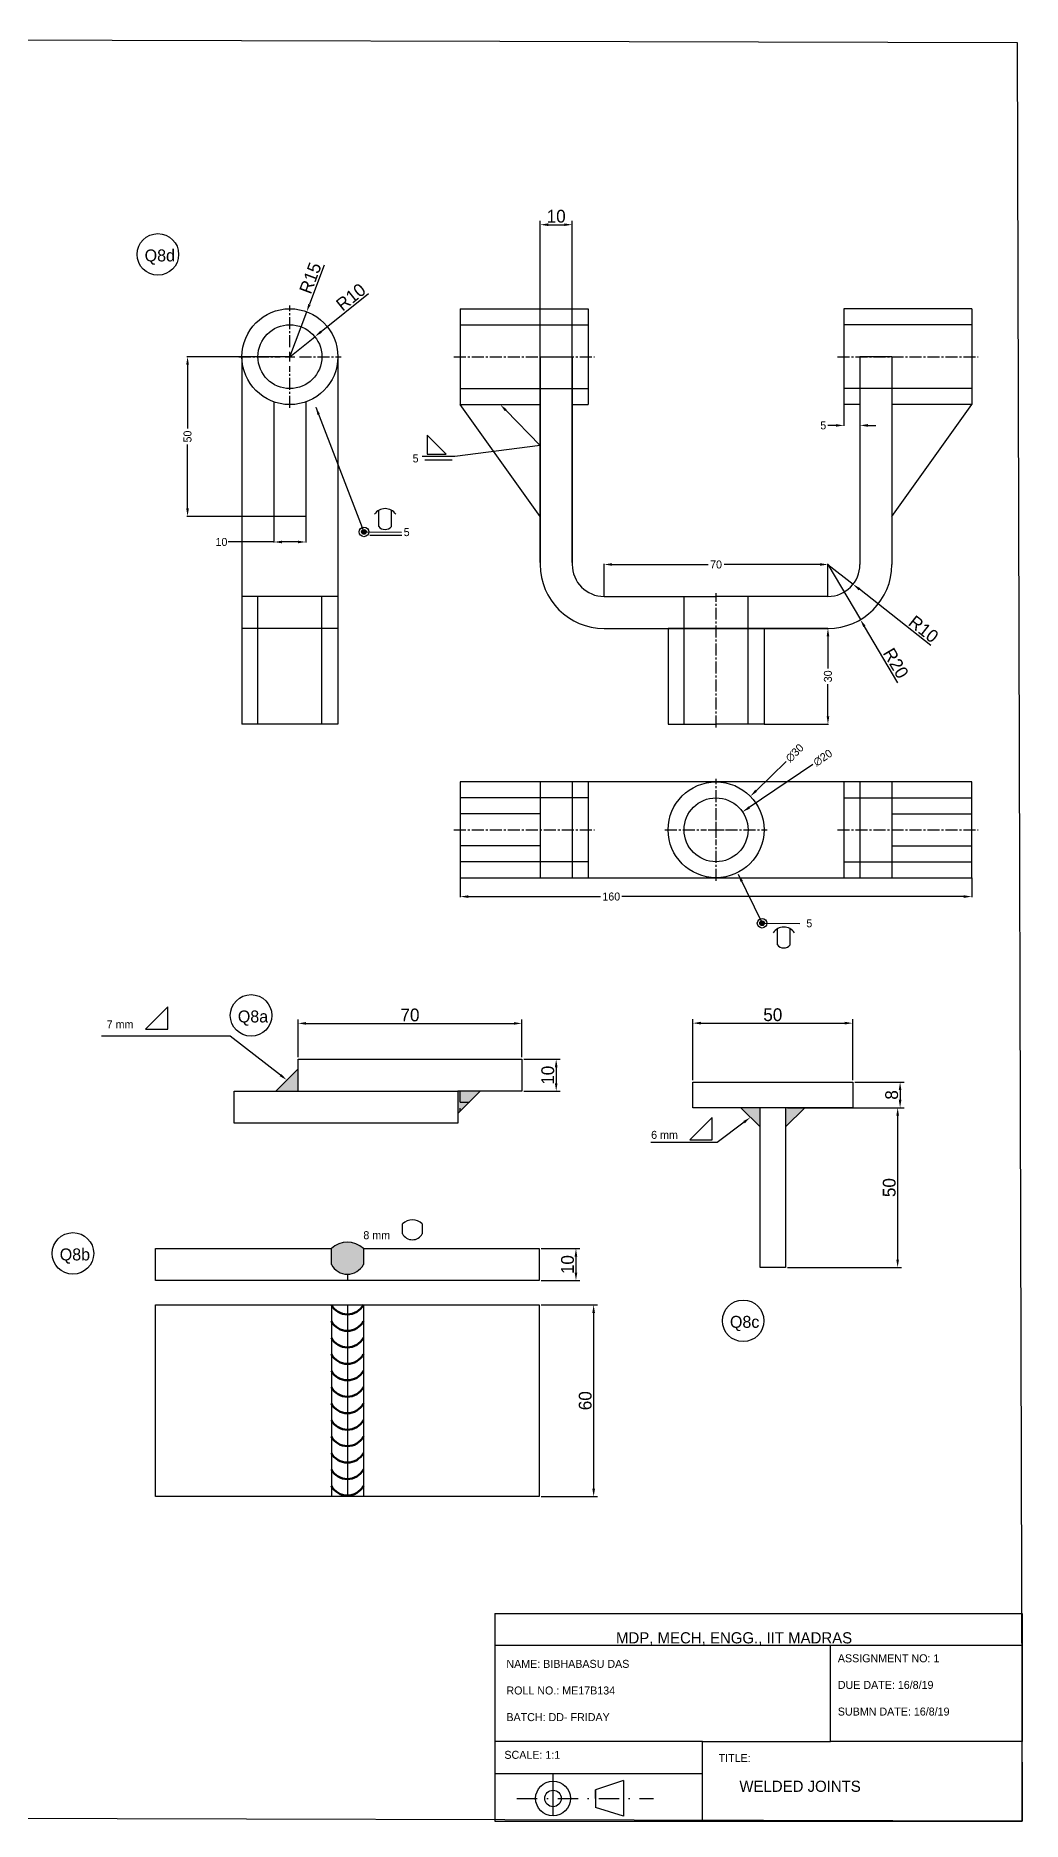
# Model space of a CAD drawing. Header units: millimetres. Extents: x -2626 to 3046, y -440 to 1628.
# Drawn here: x -2124 to -1815, y -440 to 119 of the extents above; entities that cross this region are included whole.
import ezdxf
from ezdxf import colors
from ezdxf.entities.mleader import LeaderData, LeaderLine
from ezdxf.math import Vec2, Vec3

# ---------------------------------------------------------------- set-up
doc = ezdxf.new("R2010")
doc.units = ezdxf.units.MM
doc.linetypes.add('CENTER2', pattern=[1.125, 0.75, -0.125, 0.125, -0.125])
doc.linetypes.add('DASHDOT2', pattern=[12.7, 6.35, -3.175, 0, -3.175])
doc.dimstyles.new('ISO-25', dxfattribs={"dimtxt": 4, "dimasz": 2.5, "dimexe": 1.25, "dimexo": 0.625, "dimtad": 1, "dimtxsty": 'Standard', "dimcen": 2.5, "dimadec": 0, "dimazin": 0, "dimtfac": 1, "dimtmove": 0, "dimatfit": 3, "dimfxl": 1, "dimarcsym": 0})
doc.dimstyles.get("Standard").update_dxf_attribs({"dimtxt": 2.5, "dimasz": 2.5, "dimexe": 0.18, "dimexo": 0.0625, "dimtad": 0, "dimdec": 0, "dimzin": 0, "dimdsep": 46, "dimtxsty": 'Standard', "dimcen": 2.5, "dimclrd": 3, "dimclre": 3, "dimclrt": 4, "dimadec": 0, "dimazin": 0, "dimtfac": 1, "dimtdec": 0, "dimtofl": 0, "dimtmove": 0, "dimatfit": 3, "dimfxl": 1, "dimtolj": 1, "dimtzin": 0, "dimarcsym": 0})

# ---------------------------------------------------------------- blocks, each defined once
blk = doc.blocks.new('*U312')
at = {"color": 0, "linetype": 'CENTER2', "ltscale": 5, "transparency": 16777216}
for p, q in [((0, 3), (0, 16)), ((-16, 0), (-3, 0)), ((3, 0), (16, 0)), ((0, -16), (0, -3))]:
    blk.add_line(p, q, dxfattribs=at)
at = {"color": 0, "linetype": 'Continuous', "ltscale": 5, "transparency": 16777216}
for p, q in [((-1.5, 0), (1.5, 0)), ((0, -1.5), (0, 1.5))]:
    blk.add_line(p, q, dxfattribs=at)
blk = doc.blocks.new('*U313')
at = {"color": 0, "linetype": 'CENTER2', "ltscale": 5, "transparency": 16777216}
blk.add_line((-18.25, 0), (25.75, 0), dxfattribs=at)
blk = doc.blocks.new('*U314')
at = {"color": 0, "linetype": 'CENTER2', "ltscale": 5, "transparency": 16777216}
blk.add_line((-18.25, 0), (25.75, 0), dxfattribs=at)
blk = doc.blocks.new('*U315')
at = {"color": 0, "linetype": 'CENTER2', "ltscale": 5, "transparency": 16777216}
for p, q in [((0, 3), (0, 16)), ((-16, 0), (-3, 0)), ((3, 0), (16, 0)), ((0, -16), (0, -3))]:
    blk.add_line(p, q, dxfattribs=at)
at = {"color": 0, "linetype": 'Continuous', "ltscale": 5, "transparency": 16777216}
for p, q in [((-1.5, 0), (1.5, 0)), ((0, -1.5), (0, 1.5))]:
    blk.add_line(p, q, dxfattribs=at)
blk = doc.blocks.new('*U316')
at = {"color": 0, "linetype": 'CENTER2', "ltscale": 5, "transparency": 16777216}
blk.add_line((-18.25, 0), (25.75, 0), dxfattribs=at)
blk = doc.blocks.new('*U317')
at = {"color": 0, "linetype": 'CENTER2', "ltscale": 5, "transparency": 16777216}
blk.add_line((-18.25, 0), (25.75, 0), dxfattribs=at)
blk = doc.blocks.new('*U318')
at = {"color": 0, "linetype": 'CENTER2', "ltscale": 5, "transparency": 16777216}
blk.add_line((0, -21.01), (0, 21.01), dxfattribs=at)
blk = doc.blocks.new('*D370')
at = {"color": 3, "lineweight": -2, "transparency": 16777216}
for p, q in [((-1946.2, -56.49), (-1946.2, -46.38)), ((-1943.7, -46.56), (-1913.7, -46.56)), ((-1878.7, -46.56), (-1908.7, -46.56)), ((-1876.2, -56.49), (-1876.2, -46.38))]:
    blk.add_line(p, q, dxfattribs=at)
at = {"color": 3, "transparency": 16777216}
for points in [[(-1943.7, -46.14), (-1943.7, -46.97), (-1946.2, -46.56)], [(-1878.7, -46.14), (-1878.7, -46.97), (-1876.2, -46.56)]]:
    blk.add_solid(points, dxfattribs=at)
at = {"layer": 'Defpoints', "color": 0, "transparency": 16777216}
for p in [(-1876.2, -46.56), (-1946.2, -56.56), (-1876.2, -56.56)]:
    blk.add_point(p, dxfattribs=at)
at = {"transparency": 16777216, "insert": (-1911.2, -46.56), "char_height": 2.5, "attachment_point": 5}
blk.add_mtext('\\A1;70', dxfattribs=at)
blk = doc.blocks.new('*D371')
at = {"color": 3, "lineweight": -2, "transparency": 16777216}
for p, q in [((-1896.13, -66.56), (-1876.02, -66.56)), ((-1876.2, -69.06), (-1876.2, -79.06)), ((-1876.2, -94.06), (-1876.2, -84.06)), ((-1896.13, -96.56), (-1876.02, -96.56))]:
    blk.add_line(p, q, dxfattribs=at)
at = {"color": 3, "transparency": 16777216}
for points in [[(-1876.61, -69.06), (-1875.78, -69.06), (-1876.2, -66.56)], [(-1876.61, -94.06), (-1875.78, -94.06), (-1876.2, -96.56)]]:
    blk.add_solid(points, dxfattribs=at)
at = {"layer": 'Defpoints', "color": 0, "transparency": 16777216}
for p in [(-1896.2, -66.56), (-1876.2, -66.56), (-1896.2, -96.56)]:
    blk.add_point(p, dxfattribs=at)
at = {"transparency": 16777216, "insert": (-1876.2, -81.56), "char_height": 2.5, "attachment_point": 5, "rotation": 90}
blk.add_mtext('\\A1;30', dxfattribs=at)
blk = doc.blocks.new('*D375')
at = {"color": 3, "lineweight": -2, "transparency": 16777216}
for p, q in [((-1871.2, 3.41), (-1871.2, -3.21)), ((-1866.2, 3.41), (-1866.2, -3.21)), ((-1873.7, -3.03), (-1876.2, -3.03)), ((-1863.7, -3.03), (-1861.2, -3.03))]:
    blk.add_line(p, q, dxfattribs=at)
at = {"color": 3, "transparency": 16777216}
for points in [[(-1873.7, -2.62), (-1873.7, -3.45), (-1871.2, -3.03)], [(-1863.7, -2.62), (-1863.7, -3.45), (-1866.2, -3.03)]]:
    blk.add_solid(points, dxfattribs=at)
at = {"layer": 'Defpoints', "color": 0, "transparency": 16777216}
for p in [(-1871.2, 3.48), (-1866.2, 3.48), (-1871.2, -3.03)]:
    blk.add_point(p, dxfattribs=at)
at = {"transparency": 16777216, "insert": (-1877.66, -3.03), "char_height": 2.5, "attachment_point": 5}
blk.add_mtext('\\A1;5', dxfattribs=at)
blk = doc.blocks.new('*D376')
at = {"color": 3, "lineweight": -2, "transparency": 16777216}
for p, q in [((-2044.55, 18.48), (-2076.68, 18.48)), ((-2076.5, 15.98), (-2076.5, -4.02)), ((-2076.5, -29.02), (-2076.5, -9.02)), ((-2044.55, -31.52), (-2076.68, -31.52))]:
    blk.add_line(p, q, dxfattribs=at)
at = {"color": 3, "transparency": 16777216}
for points in [[(-2076.91, 15.98), (-2076.08, 15.98), (-2076.5, 18.48)], [(-2076.91, -29.02), (-2076.08, -29.02), (-2076.5, -31.52)]]:
    blk.add_solid(points, dxfattribs=at)
at = {"layer": 'Defpoints', "color": 0, "transparency": 16777216}
for p in [(-2076.5, 18.48), (-2044.49, 18.48), (-2044.49, -31.52)]:
    blk.add_point(p, dxfattribs=at)
at = {"transparency": 16777216, "insert": (-2076.5, -6.52), "char_height": 2.5, "attachment_point": 5, "rotation": 90}
blk.add_mtext('\\A1;50', dxfattribs=at)
blk = doc.blocks.new('*D377')
at = {"color": 3, "lineweight": -2, "transparency": 16777216}
for p, q in [((-2049.49, -31.59), (-2049.49, -39.7)), ((-2039.49, -31.59), (-2039.49, -39.7)), ((-2049.49, -39.52), (-2063.81, -39.52)), ((-2041.99, -39.52), (-2046.99, -39.52))]:
    blk.add_line(p, q, dxfattribs=at)
at = {"color": 3, "transparency": 16777216}
for points in [[(-2046.99, -39.1), (-2046.99, -39.93), (-2049.49, -39.52)], [(-2041.99, -39.1), (-2041.99, -39.93), (-2039.49, -39.52)]]:
    blk.add_solid(points, dxfattribs=at)
at = {"layer": 'Defpoints', "color": 0, "transparency": 16777216}
for p in [(-2049.49, -31.52), (-2039.49, -31.52), (-2039.49, -39.52)]:
    blk.add_point(p, dxfattribs=at)
at = {"transparency": 16777216, "insert": (-2065.9, -39.52), "char_height": 2.5, "attachment_point": 5}
blk.add_mtext('\\A1;10', dxfattribs=at)
blk = doc.blocks.new('*D380')
at = {"color": 3, "lineweight": -2, "transparency": 16777216}
for p, q in [((-1889.28, -108.19), (-1898.68, -117.37)), ((-1911.2, -132.1), (-1911.2, -127.1)), ((-1913.7, -129.6), (-1908.7, -129.6))]:
    blk.add_line(p, q, dxfattribs=at)
at = {"color": 3, "transparency": 16777216}
blk.add_solid([(-1898.97, -117.07), (-1898.39, -117.67), (-1900.47, -119.12)], dxfattribs=at)
at = {"layer": 'Defpoints', "color": 0, "transparency": 16777216}
for p in [(-1900.47, -119.12), (-1921.93, -140.08)]:
    blk.add_point(p, dxfattribs=at)
at = {"transparency": 16777216, "insert": (-1886.6, -105.57), "char_height": 2.5, "attachment_point": 5, "rotation": 44.3243}
blk.add_mtext('\\A1;∅30', dxfattribs=at)
blk = doc.blocks.new('*D381')
at = {"color": 3, "lineweight": -2, "transparency": 16777216}
for p, q in [((-1880.92, -109.16), (-1900.84, -122.6)), ((-1911.2, -132.1), (-1911.2, -127.1)), ((-1913.7, -129.6), (-1908.7, -129.6))]:
    blk.add_line(p, q, dxfattribs=at)
at = {"color": 3, "transparency": 16777216}
blk.add_solid([(-1901.07, -122.26), (-1900.6, -122.95), (-1902.91, -124)], dxfattribs=at)
at = {"layer": 'Defpoints', "color": 0, "transparency": 16777216}
for p in [(-1902.91, -124), (-1919.49, -135.19)]:
    blk.add_point(p, dxfattribs=at)
at = {"transparency": 16777216, "insert": (-1877.81, -107.07), "char_height": 2.5, "attachment_point": 5, "rotation": 34.0169}
blk.add_mtext('\\A1;∅20', dxfattribs=at)
blk = doc.blocks.new('*D382')
at = {"color": 3, "lineweight": -2, "transparency": 16777216}
for p, q in [((-1991.2, -144.66), (-1991.2, -150.67)), ((-1831.2, -144.66), (-1831.2, -150.67)), ((-1988.7, -150.49), (-1947.31, -150.49)), ((-1833.7, -150.49), (-1940.64, -150.49))]:
    blk.add_line(p, q, dxfattribs=at)
at = {"color": 3, "transparency": 16777216}
for points in [[(-1988.7, -150.08), (-1988.7, -150.91), (-1991.2, -150.49)], [(-1833.7, -150.08), (-1833.7, -150.91), (-1831.2, -150.49)]]:
    blk.add_solid(points, dxfattribs=at)
at = {"layer": 'Defpoints', "color": 0, "transparency": 16777216}
for p in [(-1991.2, -144.6), (-1831.2, -144.6), (-1831.2, -150.49)]:
    blk.add_point(p, dxfattribs=at)
at = {"transparency": 16777216, "insert": (-1943.97, -150.49), "char_height": 2.5, "attachment_point": 5}
blk.add_mtext('\\A1;160', dxfattribs=at)
blk = doc.blocks.new('*U291')
at = {"color": 4, "linetype": 'Continuous', "lineweight": 100}
blk.add_arc((-2.67, 5), 5.67, 298.0725, 61.9275, dxfattribs=at)
blk = doc.blocks.new('*U292')
at = {"color": 0, "linetype": 'ByBlock', "lineweight": -2, "transparency": 16777216, "rotation": 270}
for p in [(-2031.52, -278.26), (-2031.52, -283.41), (-2031.52, -288.57), (-2031.52, -293.72), (-2031.52, -298.87), (-2031.52, -304.02), (-2031.52, -309.17), (-2031.52, -314.33), (-2031.52, -319.48), (-2031.52, -324.63), (-2031.52, -329.78), (-2031.52, -334.93)]:
    blk.add_blockref('*U291', p, dxfattribs=at)
blk = doc.blocks.new('*D464')
at = {"color": 0, "lineweight": -2, "transparency": 16777216}
for p, q in [((-1876.2, -46.56), (-1868.35, -52.75)), ((-1844.04, -71.93), (-1866.38, -54.3))]:
    blk.add_line(p, q, dxfattribs=at)
at = {"color": 0, "transparency": 16777216}
blk.add_solid([(-1866.12, -53.97), (-1866.64, -54.63), (-1868.35, -52.75)], dxfattribs=at)
at = {"layer": 'Defpoints', "color": 0, "transparency": 16777216}
for p in [(-1876.2, -46.56), (-1868.35, -52.75)]:
    blk.add_point(p, dxfattribs=at)
at = {"color": 0, "transparency": 16777216, "insert": (-1846.3, -66.79), "char_height": 4, "attachment_point": 5, "rotation": 321.7338}
blk.add_mtext('R10', dxfattribs=at)
blk = doc.blocks.new('*D465')
at = {"color": 0, "lineweight": -2, "transparency": 16777216}
for p, q in [((-1876.2, -46.56), (-1866.06, -63.8)), ((-1854.39, -83.64), (-1864.79, -65.95))]:
    blk.add_line(p, q, dxfattribs=at)
at = {"color": 0, "transparency": 16777216}
blk.add_solid([(-1864.43, -65.74), (-1865.15, -66.16), (-1866.06, -63.8)], dxfattribs=at)
at = {"layer": 'Defpoints', "color": 0, "transparency": 16777216}
for p in [(-1876.2, -46.56), (-1866.06, -63.8)]:
    blk.add_point(p, dxfattribs=at)
at = {"color": 0, "transparency": 16777216, "insert": (-1854.98, -77.46), "char_height": 4, "attachment_point": 5, "rotation": 300.4574}
blk.add_mtext('R20', dxfattribs=at)
blk = doc.blocks.new('*D467')
at = {"color": 0, "lineweight": -2, "transparency": 16777216}
for p, q in [((-1966.2, -45.93), (-1966.2, 61.03)), ((-1963.7, 59.78), (-1958.7, 59.78)), ((-1956.2, -45.93), (-1956.2, 61.03))]:
    blk.add_line(p, q, dxfattribs=at)
at = {"color": 0, "transparency": 16777216}
for points in [[(-1963.7, 60.2), (-1963.7, 59.36), (-1966.2, 59.78)], [(-1958.7, 60.2), (-1958.7, 59.36), (-1956.2, 59.78)]]:
    blk.add_solid(points, dxfattribs=at)
at = {"layer": 'Defpoints', "color": 0, "transparency": 16777216}
for p in [(-1956.2, 59.78), (-1966.2, -46.56), (-1956.2, -46.56)]:
    blk.add_point(p, dxfattribs=at)
at = {"color": 0, "transparency": 16777216, "insert": (-1961.2, 62.41), "char_height": 4, "attachment_point": 5}
blk.add_mtext('10', dxfattribs=at)
blk = doc.blocks.new('*D468')
at = {"color": 0, "lineweight": -2, "transparency": 16777216}
for p, q in [((-2033.77, 47.12), (-2038.36, 34.87)), ((-2044.49, 18.48), (-2039.23, 32.53))]:
    blk.add_line(p, q, dxfattribs=at)
at = {"color": 0, "transparency": 16777216}
blk.add_solid([(-2038.75, 35.01), (-2037.97, 34.72), (-2039.23, 32.53)], dxfattribs=at)
at = {"layer": 'Defpoints', "color": 0, "transparency": 16777216}
for p in [(-2039.23, 32.53), (-2044.49, 18.48)]:
    blk.add_point(p, dxfattribs=at)
at = {"color": 0, "transparency": 16777216, "insert": (-2038.08, 43.08), "char_height": 4, "attachment_point": 5, "rotation": 69.4813}
blk.add_mtext('R15', dxfattribs=at)
blk = doc.blocks.new('*D469')
at = {"color": 0, "lineweight": -2, "transparency": 16777216}
for p, q in [((-2019.9, 38.17), (-2034.73, 26.29)), ((-2044.49, 18.48), (-2036.69, 24.73))]:
    blk.add_line(p, q, dxfattribs=at)
at = {"color": 0, "transparency": 16777216}
blk.add_solid([(-2034.99, 26.62), (-2034.47, 25.97), (-2036.69, 24.73)], dxfattribs=at)
at = {"layer": 'Defpoints', "color": 0, "transparency": 16777216}
for p in [(-2036.69, 24.73), (-2044.49, 18.48)]:
    blk.add_point(p, dxfattribs=at)
at = {"color": 0, "transparency": 16777216, "insert": (-2025.41, 37.12), "char_height": 4, "attachment_point": 5, "rotation": 38.6891}
blk.add_mtext('R10', dxfattribs=at)
blk = doc.blocks.new('*D470')
at = {"color": 0, "lineweight": -2, "transparency": 16777216}
for p, q in [((-1965.89, -278.26), (-1948.23, -278.26)), ((-1949.48, -280.76), (-1949.48, -335.76)), ((-1965.89, -338.26), (-1948.23, -338.26))]:
    blk.add_line(p, q, dxfattribs=at)
at = {"color": 0, "transparency": 16777216}
for points in [[(-1949.9, -280.76), (-1949.06, -280.76), (-1949.48, -278.26)], [(-1949.9, -335.76), (-1949.06, -335.76), (-1949.48, -338.26)]]:
    blk.add_solid(points, dxfattribs=at)
at = {"layer": 'Defpoints', "color": 0, "transparency": 16777216}
for p in [(-1966.52, -278.26), (-1966.52, -338.26), (-1949.48, -338.26)]:
    blk.add_point(p, dxfattribs=at)
at = {"color": 0, "transparency": 16777216, "insert": (-1952.11, -308.26), "char_height": 4, "attachment_point": 5, "rotation": 90}
blk.add_mtext('60', dxfattribs=at)
blk = doc.blocks.new('*D471')
at = {"color": 0, "lineweight": -2, "transparency": 16777216}
for p, q in [((-1965.89, -260.67), (-1953.76, -260.67)), ((-1955.01, -263.17), (-1955.01, -268.17)), ((-1965.89, -270.67), (-1953.76, -270.67))]:
    blk.add_line(p, q, dxfattribs=at)
at = {"color": 0, "transparency": 16777216}
for points in [[(-1955.43, -263.17), (-1954.6, -263.17), (-1955.01, -260.67)], [(-1955.43, -268.17), (-1954.6, -268.17), (-1955.01, -270.67)]]:
    blk.add_solid(points, dxfattribs=at)
at = {"layer": 'Defpoints', "color": 0, "transparency": 16777216}
for p in [(-1966.52, -260.67), (-1966.52, -270.67), (-1955.01, -270.67)]:
    blk.add_point(p, dxfattribs=at)
at = {"color": 0, "transparency": 16777216, "insert": (-1957.64, -265.67), "char_height": 4, "attachment_point": 5, "rotation": 90}
blk.add_mtext('10', dxfattribs=at)
blk = doc.blocks.new('*D472')
at = {"color": 0, "lineweight": -2, "transparency": 16777216}
for p, q in [((-1918.45, -207.95), (-1918.45, -188.85)), ((-1868.45, -207.95), (-1868.45, -188.85)), ((-1915.95, -190.1), (-1870.95, -190.1))]:
    blk.add_line(p, q, dxfattribs=at)
at = {"color": 0, "transparency": 16777216}
for points in [[(-1915.95, -189.68), (-1915.95, -190.52), (-1918.45, -190.1)], [(-1870.95, -189.68), (-1870.95, -190.52), (-1868.45, -190.1)]]:
    blk.add_solid(points, dxfattribs=at)
at = {"layer": 'Defpoints', "color": 0, "transparency": 16777216}
for p in [(-1868.45, -190.1), (-1918.45, -208.57), (-1868.45, -208.57)]:
    blk.add_point(p, dxfattribs=at)
at = {"color": 0, "transparency": 16777216, "insert": (-1893.45, -187.48), "char_height": 4, "attachment_point": 5}
blk.add_mtext('50', dxfattribs=at)
blk = doc.blocks.new('*D473')
at = {"color": 0, "lineweight": -2, "transparency": 16777216}
for p, q in [((-1867.83, -208.57), (-1852.39, -208.57)), ((-1853.64, -211.07), (-1853.64, -214.07)), ((-1867.83, -216.57), (-1852.39, -216.57))]:
    blk.add_line(p, q, dxfattribs=at)
at = {"color": 0, "transparency": 16777216}
for points in [[(-1854.05, -211.07), (-1853.22, -211.07), (-1853.64, -208.57)], [(-1854.05, -214.07), (-1853.22, -214.07), (-1853.64, -216.57)]]:
    blk.add_solid(points, dxfattribs=at)
at = {"layer": 'Defpoints', "color": 0, "transparency": 16777216}
for p in [(-1868.45, -208.57), (-1868.45, -216.57), (-1853.64, -216.57)]:
    blk.add_point(p, dxfattribs=at)
at = {"color": 0, "transparency": 16777216, "insert": (-1856.26, -212.57), "char_height": 4, "attachment_point": 5, "rotation": 90}
blk.add_mtext('8', dxfattribs=at)
blk = doc.blocks.new('*D474')
at = {"color": 0, "lineweight": -2, "transparency": 16777216}
for p, q in [((-1888.83, -216.57), (-1853.15, -216.57)), ((-1854.4, -219.07), (-1854.4, -264.07)), ((-1888.83, -266.57), (-1853.15, -266.57))]:
    blk.add_line(p, q, dxfattribs=at)
at = {"color": 0, "transparency": 16777216}
for points in [[(-1854.82, -219.07), (-1853.98, -219.07), (-1854.4, -216.57)], [(-1854.82, -264.07), (-1853.98, -264.07), (-1854.4, -266.57)]]:
    blk.add_solid(points, dxfattribs=at)
at = {"layer": 'Defpoints', "color": 0, "transparency": 16777216}
for p in [(-1889.45, -216.57), (-1889.45, -266.57), (-1854.4, -266.57)]:
    blk.add_point(p, dxfattribs=at)
at = {"color": 0, "transparency": 16777216, "insert": (-1857.02, -241.57), "char_height": 4, "attachment_point": 5, "rotation": 90}
blk.add_mtext('50', dxfattribs=at)
blk = doc.blocks.new('*D475')
at = {"color": 0, "lineweight": -2, "transparency": 16777216}
for p, q in [((-2041.93, -200.78), (-2041.93, -188.93)), ((-1971.93, -200.78), (-1971.93, -188.93)), ((-2039.43, -190.18), (-1974.43, -190.18))]:
    blk.add_line(p, q, dxfattribs=at)
at = {"color": 0, "transparency": 16777216}
for points in [[(-2039.43, -189.76), (-2039.43, -190.6), (-2041.93, -190.18)], [(-1974.43, -189.76), (-1974.43, -190.6), (-1971.93, -190.18)]]:
    blk.add_solid(points, dxfattribs=at)
at = {"layer": 'Defpoints', "color": 0, "transparency": 16777216}
for p in [(-1971.93, -190.18), (-2041.93, -201.41), (-1971.93, -201.41)]:
    blk.add_point(p, dxfattribs=at)
at = {"color": 0, "transparency": 16777216, "insert": (-2006.93, -187.56), "char_height": 4, "width": 6, "attachment_point": 5}
blk.add_mtext('70', dxfattribs=at)
blk = doc.blocks.new('*D476')
at = {"color": 0, "lineweight": -2, "transparency": 16777216}
for p, q in [((-1971.31, -201.41), (-1959.95, -201.41)), ((-1961.2, -203.91), (-1961.2, -208.91)), ((-1971.31, -211.41), (-1959.95, -211.41))]:
    blk.add_line(p, q, dxfattribs=at)
at = {"color": 0, "transparency": 16777216}
for points in [[(-1961.61, -203.91), (-1960.78, -203.91), (-1961.2, -201.41)], [(-1961.61, -208.91), (-1960.78, -208.91), (-1961.2, -211.41)]]:
    blk.add_solid(points, dxfattribs=at)
at = {"layer": 'Defpoints', "color": 0, "transparency": 16777216}
for p in [(-1971.93, -201.41), (-1971.93, -211.41), (-1961.2, -211.41)]:
    blk.add_point(p, dxfattribs=at)
at = {"color": 0, "transparency": 16777216, "insert": (-1963.82, -206.41), "char_height": 4, "attachment_point": 5, "rotation": 90}
blk.add_mtext('10', dxfattribs=at)

msp = doc.modelspace()

# ---------------------------------------------------------------- hatches: boundary and pattern name
h = msp.add_hatch(color=3)
h.dxf.hatch_style = 1
h.paths.add_polyline_path([(-2022.069, -36.362, 1), (-2020.569, -36.362, 1)])
h = msp.add_hatch(color=3)
h.dxf.hatch_style = 1
h.paths.add_polyline_path([(-1897.547, -158.822, 1), (-1896.047, -158.822, 1)])
at = {"linetype": 'Continuous', "transparency": 33554687}
h = msp.add_hatch(color=0, dxfattribs=at)
h.dxf.hatch_style = 1
h.paths.add_polyline_path([(-2041.933, -204.409), (-2048.933, -211.409), (-2041.933, -211.409)])
h.paths.add_polyline_path([(-1984.933, -211.409), (-1991.933, -211.409), (-1991.933, -218.409)])
at = {"linetype": 'Continuous'}
h = msp.add_hatch(color=0, dxfattribs=at)
h.dxf.hatch_style = 1
h.paths.add_polyline_path([(-1984.933, -211.409), (-1991.933, -211.409), (-1991.933, -218.409)])
at = {"linetype": 'Continuous', "transparency": 33554687}
h = msp.add_hatch(dxfattribs=at)
h.set_pattern_fill('ANGLE', color=0)
h.set_pattern_definition([(0, (-4701.4125, -228.763), (0, 6.985), [5.08, -1.905]), (90, (-4701.4125, -228.763), (-6.985, 4e-16), [5.08, -1.905])])
h.paths.add_polyline_path([(-1984.933, -211.409), (-1991.933, -211.409), (-1991.933, -218.409)])
at = {"linetype": 'Continuous'}
h = msp.add_hatch(color=0, dxfattribs=at)
h.dxf.hatch_style = 1
h.paths.add_polyline_path([(-1984.933, -211.409), (-1991.933, -211.409), (-1991.933, -218.409)])
at = {"linetype": 'Continuous', "transparency": 33554687}
h = msp.add_hatch(color=0, dxfattribs=at)
h.dxf.hatch_style = 1
h.paths.add_polyline_path([(-1984.933, -211.409), (-1991.933, -211.409), (-1991.933, -218.409)])
h = msp.add_hatch(color=0, dxfattribs=at)
h.dxf.hatch_style = 1
h.paths.add_polyline_path([(-1897.452, -216.572), (-1903.452, -216.572), (-1897.452, -222.572)])
h.paths.add_polyline_path([(-1883.452, -216.572), (-1889.452, -216.572), (-1889.452, -222.572)])
h = msp.add_hatch(color=0, dxfattribs=at)
h.dxf.hatch_style = 1
h.paths.add_polyline_path([(-2021.516, -260.671, 0.4), (-2031.516, -260.671), (-2031.516, -265.671, 0.6), (-2021.516, -265.671)])

# ---------------------------------------------------------------- linework, layer by layer
at = {"color": 0}
for p, q in [((-1991.197, 33.477), (-1951.197, 33.477)), ((-1991.197, 33.477), (-1991.197, 3.477)), ((-1991.197, 28.477), (-1951.197, 28.477)), ((-1951.197, 33.477), (-1951.197, 3.477)), ((-1831.197, 33.477), (-1871.197, 33.477)), ((-1831.197, 28.477), (-1871.197, 28.477)), ((-1831.197, 33.477), (-1831.197, 3.477)), ((-2059.491, 18.477), (-2059.491, -96.557)), ((-2029.491, 18.477), (-2029.491, -96.557)), ((-1966.197, 18.443), (-1966.197, -46.557)), ((-1956.197, 18.443), (-1956.197, -46.557)), ((-1866.197, 18.443), (-1866.197, -46.557)), ((-1856.197, 18.443), (-1856.197, -46.557)), ((-1991.197, 8.477), (-1951.197, 8.477)), ((-1831.197, 8.477), (-1871.197, 8.477)), ((-2049.491, 4.335), (-2049.491, -31.523)), ((-2039.491, 4.335), (-2039.491, -31.523)), ((-1991.197, 3.477), (-1966.197, 3.477)), ((-1966.197, -31.523), (-1991.197, 3.477)), ((-1866.197, 3.477), (-1871.197, 3.477)), ((-1831.197, 3.477), (-1856.197, 3.477)), ((-1856.197, -31.523), (-1831.197, 3.477)), ((-2001.583, -6.045), (-2001.583, -12.045)), ((-1995.583, -12.045), (-2001.583, -6.045)), ((-2002.265, -13.836), (-1993.747, -13.836)), ((-2001.583, -12.045), (-1995.583, -12.045)), ((-2016.714, -34.619), (-2016.714, -29.619)), ((-2012.714, -34.619), (-2012.714, -29.619)), ((-2019.526, -37.375), (-2009.506, -37.375)), ((-2029.491, -56.557), (-2059.491, -56.557)), ((-2054.491, -96.569), (-2054.491, -56.557)), ((-2034.49, -96.569), (-2034.49, -56.557)), ((-1946.197, -56.557), (-1911.197, -56.557)), ((-1921.197, -96.569), (-1921.197, -56.557)), ((-1876.197, -56.557), (-1911.197, -56.557)), ((-1901.197, -96.569), (-1901.197, -56.557)), ((-2029.491, -66.557), (-2059.491, -66.557)), ((-1946.197, -66.557), (-1911.197, -66.557)), ((-1926.197, -66.557), (-1926.197, -96.557)), ((-1911.197, -66.557), (-1896.197, -66.557)), ((-1896.197, -66.557), (-1896.197, -96.557)), ((-2029.491, -96.557), (-2059.491, -96.557)), ((-1926.197, -96.557), (-1911.197, -96.557)), ((-1896.197, -96.557), (-1911.197, -96.557)), ((-1966.197, -114.598), (-1966.197, -144.598)), ((-1956.197, -114.598), (-1956.197, -144.598)), ((-1951.197, -114.598), (-1951.197, -144.598)), ((-1871.197, -114.598), (-1871.197, -144.598)), ((-1866.197, -114.598), (-1866.197, -144.598)), ((-1856.197, -114.598), (-1856.197, -144.598)), ((-1951.197, -119.598), (-1991.197, -119.598)), ((-1871.197, -119.598), (-1831.197, -119.598)), ((-1966.197, -124.598), (-1991.197, -124.598)), ((-1856.197, -124.598), (-1831.197, -124.598)), ((-1966.197, -134.598), (-1991.197, -134.598)), ((-1951.197, -139.598), (-1991.197, -139.598)), ((-1871.197, -139.598), (-1831.197, -139.598)), ((-1856.197, -134.598), (-1831.197, -134.598))]:
    msp.add_line(p, q, dxfattribs=at)
at = {"color": 4}
for p, q in [((-1871.197, 33.477), (-1871.197, 3.477)), ((-1966.197, 18.477), (-1956.197, 18.443)), ((-1856.197, 18.477), (-1866.197, 18.443)), ((-1966.197, 3.477), (-1966.197, -31.523)), ((-1956.197, 3.477), (-1951.197, 3.477)), ((-1856.197, 3.477), (-1856.197, -31.523)), ((-2039.491, -31.523), (-2049.491, -31.523)), ((-1940.55, -56.557), (-1940.55, -56.557)), ((-1911.197, -66.557), (-1926.197, -66.557)), ((-1876.197, -66.557), (-1911.197, -66.557)), ((-1926.197, -96.557), (-1921.197, -96.569)), ((-1896.197, -96.557), (-1901.197, -96.569)), ((-1892.017, -165.579), (-1892.017, -160.579)), ((-1888.017, -165.579), (-1888.017, -160.579))]:
    msp.add_line(p, q, dxfattribs=at)
at = {"color": 3}
msp.add_line((-1997.788, -12.76), (-2003.119, -12.76), dxfattribs=at)
at = {"color": 0, "linetype": 'Continuous'}
for p, q in [((-2082.694, -185), (-2089.694, -192)), ((-2082.694, -192), (-2082.694, -185)), ((-2089.694, -192), (-2082.694, -192)), ((-2041.933, -204.409), (-2048.933, -211.409)), ((-2041.933, -211.409), (-2041.933, -201.409)), ((-2041.933, -201.409), (-1971.933, -201.409)), ((-2041.933, -211.409), (-2041.933, -204.409)), ((-1971.933, -201.409), (-1971.933, -211.409)), ((-2061.933, -221.409), (-2061.933, -211.409)), ((-2061.933, -211.409), (-1991.933, -211.409)), ((-1991.933, -211.409), (-1991.933, -221.409)), ((-1984.933, -211.409), (-1991.933, -218.409)), ((-1971.933, -211.409), (-1991.933, -211.409)), ((-1918.452, -216.572), (-1918.452, -208.572)), ((-1918.452, -208.572), (-1868.452, -208.572)), ((-1868.452, -216.572), (-1918.452, -216.572)), ((-1903.452, -216.572), (-1897.452, -222.572)), ((-1897.452, -266.572), (-1897.452, -216.572)), ((-1889.452, -216.572), (-1889.452, -266.572)), ((-1883.452, -216.572), (-1889.452, -222.572)), ((-1991.933, -221.409), (-2061.933, -221.409)), ((-1912.404, -219.58), (-1919.404, -226.58)), ((-1912.404, -226.58), (-1912.404, -219.58)), ((-1919.404, -226.58), (-1912.404, -226.58)), ((-2009.274, -256.03), (-2009.274, -252.936)), ((-2003.087, -252.936), (-2003.087, -256.03)), ((-2086.516, -270.671), (-2086.516, -260.671)), ((-2086.516, -260.671), (-2031.516, -260.671)), ((-2031.516, -265.671), (-2031.516, -260.671)), ((-2021.516, -260.671), (-1966.516, -260.671)), ((-2021.516, -260.671), (-2021.516, -265.671)), ((-1966.516, -260.671), (-1966.516, -270.671)), ((-1889.452, -266.572), (-1897.452, -266.572)), ((-2026.516, -270.671), (-2086.516, -270.671)), ((-2026.516, -268.671), (-2026.516, -270.671)), ((-1966.516, -270.671), (-2026.516, -270.671)), ((-2086.516, -278.262), (-2026.516, -278.262)), ((-2086.516, -338.262), (-2086.516, -278.262)), ((-2031.516, -278.262), (-2031.516, -338.262)), ((-2026.516, -278.262), (-1966.516, -278.262)), ((-2026.516, -278.262), (-2026.516, -338.262)), ((-2021.516, -278.262), (-2021.516, -338.262)), ((-1966.516, -278.262), (-1966.516, -338.262)), ((-1966.516, -338.262), (-2086.516, -338.262))]:
    msp.add_line(p, q, dxfattribs=at)
at = {"color": 4, "linetype": 'Continuous'}
msp.add_line((-1868.452, -208.572), (-1868.452, -216.572), dxfattribs=at)
for p, q in [((-1980.423, -374.881), (-1815.423, -374.881)), ((-1980.423, -374.881), (-1980.423, -414.881)), ((-1815.423, -374.881), (-1815.423, -384.881)), ((-1815.423, -384.881), (-1980.423, -384.881)), ((-1875.423, -414.881), (-1875.423, -384.881)), ((-1815.423, -384.881), (-1815.423, -414.881)), ((-1980.423, -414.881), (-1980.423, -424.881)), ((-1915.423, -414.881), (-1980.423, -414.881)), ((-1915.423, -439.881), (-1915.423, -414.881)), ((-1915.423, -414.881), (-1875.423, -414.881)), ((-1815.423, -414.881), (-1875.423, -414.881)), ((-1815.423, -439.881), (-1815.423, -414.881)), ((-1980.423, -424.881), (-1980.423, -439.881)), ((-1980.423, -424.881), (-1915.423, -424.881)), ((-1962.19, -438.169), (-1962.19, -424.881)), ((-1940.197, -427.146), (-1948.856, -430.031)), ((-1948.856, -432.732), (-1948.856, -430.031)), ((-1948.856, -430.031), (-1948.856, -435.537)), ((-1940.197, -427.146), (-1940.197, -438.291)), ((-1940.197, -438.291), (-1948.856, -435.537)), ((-1980.423, -439.881), (-1915.423, -439.881)), ((-1915.423, -439.881), (-1815.423, -439.881))]:
    msp.add_line(p, q)
at = {"color": 3, "linetype": 'DASHDOT2'}
msp.add_line((-1973.492, -432.732), (-1930.796, -432.732), dxfattribs=at)
at = {"color": 3}
msp.add_lwpolyline([(-1815.423, -439.881), (-2624.348, -437.808), (-2625.94, 118.925), (-1817.015, 116.852)], close=True, dxfattribs=at)
at = {"color": 0}
msp.add_lwpolyline([(-1991.197, -144.598), (-1831.197, -144.598), (-1831.197, -114.598), (-1991.197, -114.598)], close=True, dxfattribs=at)
for centre, radius in [((-2085.783, 50.485), 6.5), ((-2044.491, 18.477), 15), ((-2044.491, 18.477), 10), ((-1911.197, -129.598), 15), ((-1911.197, -129.598), 10), ((-2056.634, -187.68), 6.5), ((-2112.344, -262.155), 6.5), ((-1902.722, -283.251), 6.5)]:
    msp.add_circle(centre, radius, dxfattribs=at)
at = {"color": 3}
for centre, radius in [((-2021.319, -36.362), 1.5), ((-2021.319, -36.362), 0.75), ((-1896.797, -158.822), 1.5), ((-1896.797, -158.822), 0.75)]:
    msp.add_circle(centre, radius, dxfattribs=at)
for radius in [5.437, 5.437, 2.575]:
    msp.add_circle((-1962.19, -432.732), radius)
at = {"color": 0}
for centre, radius, start, end in [((-2014.714, -33.119), 4.031, 34.08144, 145.91856), ((-1946.197, -46.557), 20, 180, 270), ((-1946.197, -46.557), 10, 180, 270), ((-1876.197, -46.557), 10, 270, 0), ((-1876.197, -46.557), 20, 270, 0)]:
    msp.add_arc(centre, radius, start, end, dxfattribs=at)
at = {"color": 4}
for centre, radius, start, end in [((-2014.714, -33.119), 2.5, 216.8699, 323.1301), ((-1890.017, -164.079), 4.031, 34.08144, 145.91856), ((-1890.017, -164.079), 2.5, 216.8699, 323.1301)]:
    msp.add_arc(centre, radius, start, end, dxfattribs=at)
at = {"color": 3, "linetype": 'Continuous'}
msp.add_arc((-2006.18, -256.185), 4.486, 46.39718, 133.60282, dxfattribs=at)
at = {"color": 0, "linetype": 'Continuous'}
for centre, radius, start, end in [((-2006.18, -254.38), 3.506, 208.07249, 331.92751), ((-2026.516, -265.921), 7.25, 46.39718, 133.60282), ((-2026.516, -263.004), 5.667, 208.07249, 331.92751)]:
    msp.add_arc(centre, radius, start, end, dxfattribs=at)

# ---------------------------------------------------------------- block references
at = {"color": 1, "linetype": 'CENTER2', "ltscale": 5}
for name, p in [('*U312', (-2044.491, 18.477)), ('*U313', (-1974.947, 18.477)), ('*U314', (-1854.947, 18.477)), ('*U318', (-1911.197, -76.563)), ('*U315', (-1911.197, -129.598)), ('*U316', (-1974.947, -129.598)), ('*U317', (-1854.947, -129.598))]:
    msp.add_blockref(name, p, dxfattribs=at)
at = {"color": 3, "linetype": 'Continuous'}
msp.add_blockref('*U292', (0, 0), dxfattribs=at)

# ---------------------------------------------------------------- texts
at = {"color": 0, "attachment_point": 1}
for s, width, heights, insert, char_height in [('Q8d', 7.69771, [5.477], (-2089.915, 52.028), 3.75), ('5', 6.52405, [0], (-2006.101, -12.114), 2.5), ('5', 6.52405, [0], (-2008.889, -35.175), 2.5), ('Q8b', 7.69771, [5.477], (-2116.477, -260.611), 3.75)]:
    msp.add_mtext_dynamic_manual_height_columns(s, width=width, gutter_width=1, heights=heights, dxfattribs=dict(at, insert=insert, char_height=char_height))
at = {"color": 3, "insert": (-1882.955, -157.599), "char_height": 2.5, "attachment_point": 1}
msp.add_mtext_dynamic_manual_height_columns('5', width=6.52405, gutter_width=1, heights=[0], dxfattribs=at)
at = {"color": 3, "linetype": 'Continuous', "char_height": 2.5038, "attachment_point": 1}
for s, insert in [('{\\C4;7 mm}', (-2101.793, -189.231)), ('{\\C4;6 mm}', (-1931.503, -223.811)), ('{\\C4;8 mm}', (-2021.516, -255.205))]:
    msp.add_mtext_dynamic_manual_height_columns(s, width=20.45201, gutter_width=2950, heights=[0], dxfattribs=dict(at, insert=insert))
at = {"color": 0, "ltscale": 2, "char_height": 3.75, "attachment_point": 1}
for s, insert in [('Q8a', (-2060.767, -186.136)), ('Q8c', (-1906.855, -281.707))]:
    msp.add_mtext_dynamic_manual_height_columns(s, width=7.69771, gutter_width=1, heights=[5.477], dxfattribs=dict(at, insert=insert))
at = {"attachment_point": 1}
for s, width, insert, char_height in [('MDP, MECH, ENGG., IIT MADRAS', 102.78584, (-1942.483, -380.714), 3.5), ('NAME: BIBHABASU DAS\\P\\PROLL NO.: ME17B134\\P\\PBATCH: DD- FRIDAY', 84.14448, (-1976.771, -389.362), 2.5), ('ASSIGNMENT NO: 1\\P\\PDUE DATE: 16/8/19\\P\\PSUBMN DATE: 16/8/19', 53.77146, (-1873.109, -387.619), 2.5), ('SCALE: 1:1', 33.67892, (-1977.399, -417.832), 2.5), ('TITLE:\\P      \\P       {\\H1.4x;WELDED JOINTS}', 83.71223, (-1910.399, -418.832), 2.5)]:
    msp.add_mtext_dynamic_manual_height_columns(s, width=width, gutter_width=12.5, heights=[0], dxfattribs=dict(at, insert=insert, char_height=char_height))

# ---------------------------------------------------------------- dimensions: what is measured, and where the dimension line sits
at = {"color": 3}
for base, p1, p2, picture, middle in [((-1956.197, 59.781), (-1966.197, -46.557), (-1956.197, -46.557), '*D467', (-1961.197, 62.406)), ((-1971.933, -190.181), (-2041.933, -201.409), (-1971.933, -201.409), '*D475', (-2006.933, -187.556)), ((-1868.452, -190.102), (-1918.452, -208.572), (-1868.452, -208.572), '*D472', (-1893.452, -187.477))]:
    dim = msp.add_linear_dim(base=base, p1=p1, p2=p2, dimstyle='ISO-25', dxfattribs=at)
    dim.commit()
    dim.dimension.update_dxf_attribs({"geometry": picture, "text_midpoint": middle})
dim = msp.add_radius_dim(center=(-2044.491, 18.477), mpoint=(-2039.233, 32.525), dimstyle='ISO-25', dxfattribs=at)
dim.commit()
dim.dimension.update_dxf_attribs({"geometry": '*D468', "text_midpoint": (-2035.625, 42.164)})
for center, mpoint, picture, middle in [((-2044.491, 18.477), (-2036.685, 24.728), '*D469', (-2023.768, 35.072)), ((-1876.197, -46.557), (-1868.346, -52.75), '*D464', (-1847.929, -68.855)), ((-1876.197, -46.557), (-1866.059, -63.797), '*D465', (-1857.242, -78.792))]:
    dim = msp.add_radius_dim(center=center, mpoint=mpoint, dimstyle='ISO-25', dxfattribs=at)
    dim.commit()
    dim.dimension.update_dxf_attribs({"geometry": picture, "text_midpoint": middle, "dimtype": 164})
for base, p1, p2, picture, middle in [((-2076.497, 18.477), (-2044.491, -31.523), (-2044.491, 18.477), '*D376', (-2076.497, -6.523)), ((-1876.197, -66.557), (-1896.197, -96.557), (-1896.197, -66.557), '*D371', (-1876.197, -81.557))]:
    dim = msp.add_linear_dim(base=base, p1=p1, p2=p2, angle=90, dimstyle='Standard', override={"dimclrt": 256}, dxfattribs=at)
    dim.commit()
    dim.dimension.update_dxf_attribs({"geometry": picture, "text_midpoint": middle})
for base, p1, p2, picture, middle in [((-1871.197, -3.033), (-1866.197, 3.477), (-1871.197, 3.477), '*D375', (-1877.655, -3.033)), ((-2039.491, -39.515), (-2049.491, -31.523), (-2039.491, -31.523), '*D377', (-2065.896, -39.515)), ((-1831.197, -150.492), (-1991.197, -144.598), (-1831.197, -144.598), '*D382', (-1943.973, -150.492))]:
    dim = msp.add_linear_dim(base=base, p1=p1, p2=p2, dimstyle='Standard', override={"dimclrt": 256}, dxfattribs=at)
    dim.commit()
    dim.dimension.update_dxf_attribs({"geometry": picture, "text_midpoint": middle, "dimtype": 160})
dim = msp.add_linear_dim(base=(-1876.197, -46.557), p1=(-1946.197, -56.557), p2=(-1876.197, -56.557), dimstyle='Standard', override={"dimclrt": 256}, dxfattribs=at)
dim.commit()
dim.dimension.update_dxf_attribs({"geometry": '*D370', "text_midpoint": (-1911.197, -46.557)})
for p1, p2, picture, middle in [((-1921.928, -140.079), (-1900.466, -119.117), '*D380', (-1886.598, -105.572)), ((-1919.486, -135.192), (-1902.909, -124.004), '*D381', (-1877.814, -107.066))]:
    dim = msp.add_diameter_dim_2p(p1=p1, p2=p2, dimstyle='Standard', override={"dimclrt": 256}, dxfattribs=at)
    dim.commit()
    dim.dimension.update_dxf_attribs({"geometry": picture, "text_midpoint": middle, "dimtype": 163})
for base, p1, p2, picture, middle in [((-1961.195, -211.409), (-1971.933, -201.409), (-1971.933, -211.409), '*D476', (-1963.82, -206.409)), ((-1853.637, -216.572), (-1868.452, -208.572), (-1868.452, -216.572), '*D473', (-1856.262, -212.572)), ((-1854.399, -266.572), (-1889.452, -216.572), (-1889.452, -266.572), '*D474', (-1857.024, -241.572)), ((-1955.013, -270.671), (-1966.516, -260.671), (-1966.516, -270.671), '*D471', (-1957.638, -265.671)), ((-1949.48, -338.262), (-1966.516, -278.262), (-1966.516, -338.262), '*D470', (-1952.105, -308.262))]:
    dim = msp.add_linear_dim(base=base, p1=p1, p2=p2, angle=90, dimstyle='ISO-25', dxfattribs=at)
    dim.commit()
    dim.dimension.update_dxf_attribs({"geometry": picture, "text_midpoint": middle})

# ---------------------------------------------------------------- leaders
for points in [[(-2036.39, 2.717), (-2021.319, -36.362), (-2009.532, -36.44)], [(-1904.261, -143.486), (-1896.797, -158.822), (-1885.009, -158.9)]]:
    msp.add_leader(points, dimstyle='Standard', override={"dimasz": 2.5}, dxfattribs=at)
ml = msp.add_multileader_mtext('Standard', dxfattribs=at)
ml.set_content('', color=3)
ml.set_leader_properties()
ml.build(insert=Vec2(0, 0))
ml.multileader.update_dxf_attribs({"dogleg_length": 0.36, "arrow_head_size": 2.5})
ctx = ml.context
ctx.base_point, ctx.char_height, ctx.arrow_head_size, ctx.landing_gap_size, ctx.plane_origin = Vec3(-1997.968, -12.76), 0.18, 2.5, 0.09, Vec3(-1978.697, 3.477)
ctx.text_align_type = 2
notes = []
notes.append((ctx, [(0, (1, 1, 0), (-1992.862, -12.76), (-1, 0), 4.925, [(1, [(-1978.697, 3.477), (-1966.197, -9.304)], 0, [])])]))
ctx.mtext.insert, ctx.mtext.alignment, ctx.mtext.flow_direction = Vec3(-1997.878, -12.67), 3, 5
at = {"color": 3, "linetype": 'Continuous'}
ml = msp.add_multileader_mtext('Standard', dxfattribs=at)
ml.set_content('', color=4)
ml.set_leader_properties(color=4)
ml.build(insert=Vec2(0, 0))
ml.multileader.update_dxf_attribs({"text_right_attachment_type": 6, "dogleg_length": 40.094, "arrow_head_size": 2.504, "scale": 1.0015})
ctx = ml.context
ctx.base_point, ctx.scale, ctx.char_height, ctx.arrow_head_size, ctx.landing_gap_size, ctx.plane_origin = Vec3(-2103.469, -192.928), 1.0015, 2.504, 2.504, 0.0901, Vec3(-2045.433, -207.909)
ctx.right_attachment, ctx.text_align_type = 6, 2
notes.append((ctx, [(0, (1, 1, 0), (-2063.134, -194.18), (-1, 0), 40.154, [(0, [(-2045.433, -207.909)], 0, [])])]))
ctx.mtext.insert, ctx.mtext.alignment, ctx.mtext.flow_direction = Vec3(-2103.378, -191.676), 3, 5
ml = msp.add_multileader_mtext('Standard', dxfattribs=at)
ml.set_content('', color=4)
ml.set_leader_properties(color=4)
ml.build(insert=Vec2(0, 0))
ml.multileader.update_dxf_attribs({"text_right_attachment_type": 6, "dogleg_length": 20.718, "arrow_head_size": 2.504, "scale": 1.0015})
ctx = ml.context
ctx.base_point, ctx.scale, ctx.char_height, ctx.arrow_head_size, ctx.landing_gap_size, ctx.plane_origin = Vec3(-1931.735, -226.241), 1.0015, 2.504, 2.504, 0.0901, Vec3(-1900.452, -219.572)
ctx.right_attachment, ctx.text_align_type = 6, 2
notes.append((ctx, [(0, (1, 1, 0), (-1910.806, -227.493), (-1, 0), 20.749, [(0, [(-1900.452, -219.572)], 0, [])])]))
ctx.mtext.insert, ctx.mtext.alignment, ctx.mtext.flow_direction = Vec3(-1931.645, -224.989), 3, 5
for ctx, leaders in notes:
    for number, flags, end, landing, length, lines in leaders:
        leader = LeaderData()
        leader.index, (leader.has_last_leader_line, leader.has_dogleg_vector, leader.attachment_direction) = number, flags
        leader.last_leader_point, leader.dogleg_vector, leader.dogleg_length = Vec3(end), Vec3(landing), length
        for number, points, colour, breaks in lines:
            line = LeaderLine()
            line.index, line.vertices, line.color, line.breaks = number, Vec3.list(points), colors.encode_raw_color(colour), breaks
            leader.lines.append(line)
        ctx.leaders.append(leader)

doc.saveas('drawing.dxf')
